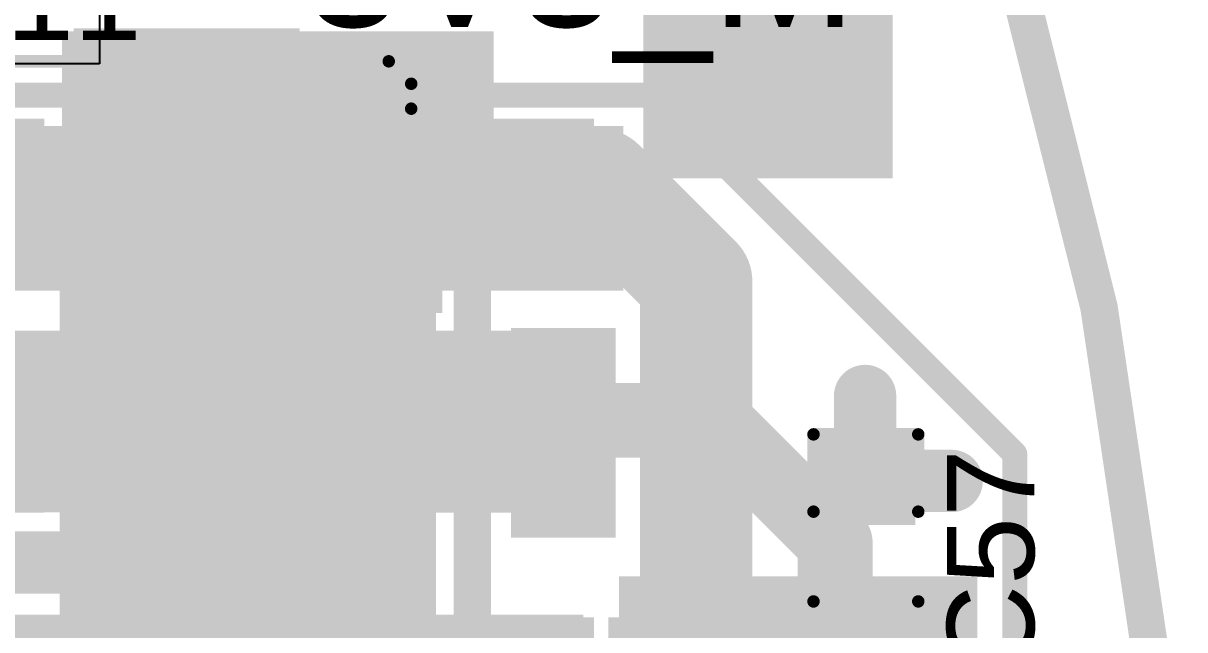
# Model space of a CAD drawing. Header units: millimetres. Extents: x -1.41 to 1.41, y -0.13 to 2.68.
# Drawn here: x 0.9395 to 1.4051, y 1.423 to 1.6663 of the extents above; entities that cross this region are included whole.
import ezdxf

# ---------------------------------------------------------------- set-up
doc = ezdxf.new("R2010")
doc.units = ezdxf.units.MM
doc.header["$MEASUREMENT"] = 0
for name, color, linetype in [('BottomLayer', 5, 'Continuous'), ('BottomPaste', 16, 'Continuous'), ('BottomSolder', 6, 'Continuous'), ('Mechanical2', 216, 'Continuous'), ('MultiLayer', 9, 'Continuous'), ('PadHoleLayer', 156, 'Continuous'), ('TopLayer', 1, 'Continuous'), ('TopOverlay', 2, 'Continuous'), ('TopPaste', 8, 'Continuous'), ('TopSolder', 216, 'Continuous'), ('ViaHoleLayer', 16, 'Continuous')]:
    doc.layers.add(name, color=color, linetype=linetype)
doc.styles.add('Arial', font='', dxfattribs={"height": 0.2})
doc.styles.get('Arial').set_extended_font_data('Arial')

# ---------------------------------------------------------------- blocks, each defined once
blk = doc.blocks.new('X6521WVS_2_04H_C60D74_3')
at = {"layer": 'TopLayer'}
for points in [[(-0.175, 0.16535), (-0.125, 0.16535), (-0.125, 0.05512), (-0.175, 0.05512)], [(-0.075, 0.16535), (-0.025, 0.16535), (-0.025, 0.05512), (-0.075, 0.05512)], [(0.025, 0.16535), (0.075, 0.16535), (0.075, 0.05512), (0.025, 0.05512)], [(0.125, 0.16535), (0.175, 0.16535), (0.175, 0.05512), (0.125, 0.05512)], [(-0.175, -0.05512), (-0.125, -0.05512), (-0.125, -0.16535), (-0.175, -0.16535)], [(-0.075, -0.05512), (-0.025, -0.05512), (-0.025, -0.16535), (-0.075, -0.16535)], [(0.025, -0.05512), (0.075, -0.05512), (0.075, -0.16535), (0.025, -0.16535)], [(0.125, -0.05512), (0.175, -0.05512), (0.175, -0.16535), (0.125, -0.16535)]]:
    blk.add_hatch(color=1, dxfattribs=at).paths.add_polyline_path(points)
at = {"layer": 'TopOverlay'}
for points in [[(-0.171, -0.05315), (-0.128, -0.05315), (-0.128, -0.03615), (-0.171, -0.03615)], [(-0.193, -0.12315), (-0.186, -0.12315), (-0.186, -0.11315), (-0.193, -0.11315)]]:
    blk.add_hatch(color=2, dxfattribs=at).paths.add_polyline_path(points)
at = {"layer": 'TopPaste'}
for points in [[(-0.175, 0.16535), (-0.125, 0.16535), (-0.125, 0.05512), (-0.175, 0.05512)], [(-0.075, 0.16535), (-0.025, 0.16535), (-0.025, 0.05512), (-0.075, 0.05512)], [(0.025, 0.16535), (0.075, 0.16535), (0.075, 0.05512), (0.025, 0.05512)], [(0.125, 0.16535), (0.175, 0.16535), (0.175, 0.05512), (0.125, 0.05512)], [(-0.175, -0.05512), (-0.125, -0.05512), (-0.125, -0.16535), (-0.175, -0.16535)], [(-0.075, -0.05512), (-0.025, -0.05512), (-0.025, -0.16535), (-0.075, -0.16535)], [(0.025, -0.05512), (0.075, -0.05512), (0.075, -0.16535), (0.025, -0.16535)], [(0.125, -0.05512), (0.175, -0.05512), (0.175, -0.16535), (0.125, -0.16535)]]:
    blk.add_hatch(color=8, dxfattribs=at).paths.add_polyline_path(points)
at = {"layer": 'TopSolder'}
for points in [[(-0.179, 0.16935), (-0.121, 0.16935), (-0.121, 0.05112), (-0.179, 0.05112)], [(-0.079, 0.16935), (-0.021, 0.16935), (-0.021, 0.05112), (-0.079, 0.05112)], [(0.021, 0.16935), (0.079, 0.16935), (0.079, 0.05112), (0.021, 0.05112)], [(0.121, 0.16935), (0.179, 0.16935), (0.179, 0.05112), (0.121, 0.05112)], [(-0.179, -0.05112), (-0.121, -0.05112), (-0.121, -0.16935), (-0.179, -0.16935)], [(-0.079, -0.05112), (-0.021, -0.05112), (-0.021, -0.16935), (-0.079, -0.16935)], [(0.021, -0.05112), (0.079, -0.05112), (0.079, -0.16935), (0.021, -0.16935)], [(0.121, -0.05112), (0.179, -0.05112), (0.179, -0.16935), (0.121, -0.16935)]]:
    blk.add_hatch(color=216, dxfattribs=at).paths.add_polyline_path(points)
at = {"layer": 'TopOverlay', "const_width": 0.005}
for points in [[(-0.202, 0.087), (-0.193, 0.096)], [(-0.183, 0.096), (-0.193, 0.096)], [(0.193, 0.096), (0.183, 0.096)], [(0.202, 0.087), (0.193, 0.096)], [(-0.202, -0.087), (-0.202, 0.087)], [(0.202, -0.087), (0.202, 0.087)], [(-0.193, -0.096), (-0.202, -0.087)], [(0.193, -0.096), (0.202, -0.087)], [(-0.183, -0.096), (-0.193, -0.096)], [(0.193, -0.096), (0.183, -0.096)], [(-0.193, -0.128), (-0.193, -0.108)], [(-0.183, -0.118), (-0.193, -0.108)], [(-0.193, -0.128), (-0.183, -0.118)]]:
    blk.add_lwpolyline(points, dxfattribs=at)
at = {"layer": 'TopOverlay', "const_width": 0.0025}
for points in [[(-0.19425, 0.096, 1), (-0.19175, 0.096, 1)], [(-0.19425, 0.096, 1), (-0.19175, 0.096, 1)], [(-0.18425, 0.096, 1), (-0.18175, 0.096, 1)], [(0.18175, 0.096, 1), (0.18425, 0.096, 1)], [(0.19175, 0.096, 1), (0.19425, 0.096, 1)], [(0.19175, 0.096, 1), (0.19425, 0.096, 1)], [(-0.20325, 0.087, 1), (-0.20075, 0.087, 1)], [(-0.20325, 0.087, 1), (-0.20075, 0.087, 1)], [(0.20075, 0.087, 1), (0.20325, 0.087, 1)], [(0.20075, 0.087, 1), (0.20325, 0.087, 1)], [(-0.20325, -0.087, 1), (-0.20075, -0.087, 1)], [(-0.20325, -0.087, 1), (-0.20075, -0.087, 1)], [(0.20075, -0.087, 1), (0.20325, -0.087, 1)], [(0.20075, -0.087, 1), (0.20325, -0.087, 1)], [(-0.19425, -0.096, 1), (-0.19175, -0.096, 1)], [(-0.19425, -0.096, 1), (-0.19175, -0.096, 1)], [(-0.18425, -0.096, 1), (-0.18175, -0.096, 1)], [(0.18175, -0.096, 1), (0.18425, -0.096, 1)], [(0.19175, -0.096, 1), (0.19425, -0.096, 1)], [(0.19175, -0.096, 1), (0.19425, -0.096, 1)], [(-0.19425, -0.108, 1), (-0.19175, -0.108, 1)], [(-0.19425, -0.108, 1), (-0.19175, -0.108, 1)], [(-0.18425, -0.118, 1), (-0.18175, -0.118, 1)], [(-0.18425, -0.118, 1), (-0.18175, -0.118, 1)], [(-0.19425, -0.128, 1), (-0.19175, -0.128, 1)], [(-0.19425, -0.128, 1), (-0.19175, -0.128, 1)]]:
    blk.add_lwpolyline(points, format="xyb", close=True, dxfattribs=at)
blk = doc.blocks.new('R__0603_B_33')
at = {"layer": 'BottomLayer'}
for points in [[(-0.045, -0.0175), (-0.045, 0.0175), (-0.015, 0.0175), (-0.015, -0.0175)], [(0.015, -0.0175), (0.015, 0.0175), (0.045, 0.0175), (0.045, -0.0175)]]:
    blk.add_hatch(color=5, dxfattribs=at).paths.add_polyline_path(points)
at = {"layer": 'BottomPaste'}
for points in [[(-0.045, -0.0175), (-0.045, 0.0175), (-0.015, 0.0175), (-0.015, -0.0175)], [(0.015, -0.0175), (0.015, 0.0175), (0.045, 0.0175), (0.045, -0.0175)]]:
    blk.add_hatch(color=16, dxfattribs=at).paths.add_polyline_path(points)
at = {"layer": 'BottomSolder'}
for points in [[(-0.049, -0.0215), (-0.049, 0.0215), (-0.011, 0.0215), (-0.011, -0.0215)], [(0.011, -0.0215), (0.011, 0.0215), (0.049, 0.0215), (0.049, -0.0215)]]:
    blk.add_hatch(color=6, dxfattribs=at).paths.add_polyline_path(points)
blk = doc.blocks.new('SOD_128_B_49')
at = {"layer": 'BottomLayer'}
for points in [[(-0.11417, 0.04134), (-0.05906, 0.04134), (-0.05906, -0.04134), (-0.11417, -0.04134)], [(0.05906, 0.04134), (0.11417, 0.04134), (0.11417, -0.04134), (0.05906, -0.04134)]]:
    blk.add_hatch(color=5, dxfattribs=at).paths.add_polyline_path(points)
at = {"layer": 'BottomPaste'}
for points in [[(-0.11417, 0.04134), (-0.05906, 0.04134), (-0.05906, -0.04134), (-0.11417, -0.04134)], [(0.05906, 0.04134), (0.11417, 0.04134), (0.11417, -0.04134), (0.05906, -0.04134)]]:
    blk.add_hatch(color=16, dxfattribs=at).paths.add_polyline_path(points)
at = {"layer": 'BottomSolder'}
for points in [[(-0.11817, 0.04534), (-0.05506, 0.04534), (-0.05506, -0.04534), (-0.11817, -0.04534)], [(0.05506, 0.04534), (0.11817, 0.04534), (0.11817, -0.04534), (0.05506, -0.04534)]]:
    blk.add_hatch(color=6, dxfattribs=at).paths.add_polyline_path(points)
blk = doc.blocks.new('C___0603_112')
at = {"layer": 'TopLayer'}
for points in [[(-0.015, 0.0175), (-0.015, -0.0175), (-0.045, -0.0175), (-0.045, 0.0175)], [(0.045, 0.0175), (0.045, -0.0175), (0.015, -0.0175), (0.015, 0.0175)]]:
    blk.add_hatch(color=1, dxfattribs=at).paths.add_polyline_path(points)
at = {"layer": 'TopPaste'}
for points in [[(-0.015, 0.0175), (-0.015, -0.0175), (-0.045, -0.0175), (-0.045, 0.0175)], [(0.045, 0.0175), (0.045, -0.0175), (0.015, -0.0175), (0.015, 0.0175)]]:
    blk.add_hatch(color=8, dxfattribs=at).paths.add_polyline_path(points)
at = {"layer": 'TopSolder'}
for points in [[(-0.01264, 0.01986), (-0.01264, -0.01986), (-0.04736, -0.01986), (-0.04736, 0.01986)], [(0.04736, 0.01986), (0.04736, -0.01986), (0.01264, -0.01986), (0.01264, 0.01986)]]:
    blk.add_hatch(color=216, dxfattribs=at).paths.add_polyline_path(points)
at = {"layer": 'TopOverlay', "const_width": 0.005}
for points in [[(-0.049, 0.021), (-0.049, -0.021)], [(-0.049, 0.021), (-0.018, 0.021)], [(0.018, 0.021), (0.049, 0.021)], [(0.049, 0.021), (0.049, -0.021)], [(-0.049, -0.021), (-0.018, -0.021)], [(0.018, -0.021), (0.049, -0.021)]]:
    blk.add_lwpolyline(points, dxfattribs=at)
at = {"layer": 'TopOverlay', "const_width": 0.0025}
for points in [[(-0.05025, 0.021, 1), (-0.04775, 0.021, 1)], [(-0.05025, 0.021, 1), (-0.04775, 0.021, 1)], [(-0.01925, 0.021, 1), (-0.01675, 0.021, 1)], [(0.01675, 0.021, 1), (0.01925, 0.021, 1)], [(0.04775, 0.021, 1), (0.05025, 0.021, 1)], [(0.04775, 0.021, 1), (0.05025, 0.021, 1)], [(-0.05025, -0.021, 1), (-0.04775, -0.021, 1)], [(-0.05025, -0.021, 1), (-0.04775, -0.021, 1)], [(-0.01925, -0.021, 1), (-0.01675, -0.021, 1)], [(0.01675, -0.021, 1), (0.01925, -0.021, 1)], [(0.04775, -0.021, 1), (0.05025, -0.021, 1)], [(0.04775, -0.021, 1), (0.05025, -0.021, 1)]]:
    blk.add_lwpolyline(points, format="xyb", close=True, dxfattribs=at)
blk = doc.blocks.new('B4B_XH_A_LF__SN__B_126')
at = {"layer": 'BottomLayer'}
blk.add_hatch(color=5, dxfattribs=at).paths.add_polyline_path([(-0.0313, 0.0313), (0.0313, 0.0313), (0.0313, -0.0313), (-0.0313, -0.0313)])
h = blk.add_hatch(color=5, dxfattribs=at)
edge = h.paths.add_edge_path()
edge.add_arc((0.09843, 0), 0.0313, 0, 360)
h = blk.add_hatch(color=5, dxfattribs=at)
edge = h.paths.add_edge_path()
edge.add_arc((0.19685, 0), 0.0313, 0, 360)
h = blk.add_hatch(color=5, dxfattribs=at)
edge = h.paths.add_edge_path()
edge.add_arc((0.29528, 0), 0.0313, 0, 360)
at = {"layer": 'BottomSolder'}
blk.add_hatch(color=6, dxfattribs=at).paths.add_polyline_path([(-0.0353, 0.0353), (0.0353, 0.0353), (0.0353, -0.0353), (-0.0353, -0.0353)])
h = blk.add_hatch(color=6, dxfattribs=at)
edge = h.paths.add_edge_path()
edge.add_arc((0.09843, 0), 0.0353, 0, 360)
h = blk.add_hatch(color=6, dxfattribs=at)
edge = h.paths.add_edge_path()
edge.add_arc((0.19685, 0), 0.0353, 0, 360)
h = blk.add_hatch(color=6, dxfattribs=at)
edge = h.paths.add_edge_path()
edge.add_arc((0.29528, 0), 0.0353, 0, 360)
at = {"layer": 'MultiLayer'}
blk.add_hatch(color=9, dxfattribs=at).paths.add_polyline_path([(-0.0313, 0.0313), (0.0313, 0.0313), (0.0313, -0.0313), (-0.0313, -0.0313)])
h = blk.add_hatch(color=9, dxfattribs=at)
edge = h.paths.add_edge_path()
edge.add_arc((0.09843, 0), 0.0313, 0, 360)
h = blk.add_hatch(color=9, dxfattribs=at)
edge = h.paths.add_edge_path()
edge.add_arc((0.19685, 0), 0.0313, 0, 360)
h = blk.add_hatch(color=9, dxfattribs=at)
edge = h.paths.add_edge_path()
edge.add_arc((0.29528, 0), 0.0313, 0, 360)
at = {"layer": 'PadHoleLayer'}
h = blk.add_hatch(color=156, dxfattribs=at)
edge = h.paths.add_edge_path()
edge.add_arc((0, 0), 0.02087, 0, 360)
h = blk.add_hatch(color=156, dxfattribs=at)
edge = h.paths.add_edge_path()
edge.add_arc((0.09843, 0), 0.02087, 0, 360)
h = blk.add_hatch(color=156, dxfattribs=at)
edge = h.paths.add_edge_path()
edge.add_arc((0.19685, 0), 0.02087, 0, 360)
h = blk.add_hatch(color=156, dxfattribs=at)
edge = h.paths.add_edge_path()
edge.add_arc((0.29528, 0), 0.02087, 0, 360)
at = {"layer": 'TopLayer'}
blk.add_hatch(color=1, dxfattribs=at).paths.add_polyline_path([(-0.0313, 0.0313), (0.0313, 0.0313), (0.0313, -0.0313), (-0.0313, -0.0313)])
h = blk.add_hatch(color=1, dxfattribs=at)
edge = h.paths.add_edge_path()
edge.add_arc((0.09843, 0), 0.0313, 0, 360)
h = blk.add_hatch(color=1, dxfattribs=at)
edge = h.paths.add_edge_path()
edge.add_arc((0.19685, 0), 0.0313, 0, 360)
h = blk.add_hatch(color=1, dxfattribs=at)
edge = h.paths.add_edge_path()
edge.add_arc((0.29528, 0), 0.0313, 0, 360)
at = {"layer": 'TopSolder'}
blk.add_hatch(color=216, dxfattribs=at).paths.add_polyline_path([(-0.0353, 0.0353), (0.0353, 0.0353), (0.0353, -0.0353), (-0.0353, -0.0353)])
h = blk.add_hatch(color=216, dxfattribs=at)
edge = h.paths.add_edge_path()
edge.add_arc((0.09843, 0), 0.0353, 0, 360)
h = blk.add_hatch(color=216, dxfattribs=at)
edge = h.paths.add_edge_path()
edge.add_arc((0.19685, 0), 0.0353, 0, 360)
h = blk.add_hatch(color=216, dxfattribs=at)
edge = h.paths.add_edge_path()
edge.add_arc((0.29528, 0), 0.0353, 0, 360)
blk = doc.blocks.new('TEST_POINT_132')
at = {"layer": 'TopLayer'}
blk.add_hatch(color=1, dxfattribs=at).paths.add_polyline_path([(0.015, 0.03), (-0.015, 0.03), (-0.03, 0.015), (-0.03, -0.015), (-0.015, -0.03), (0.015, -0.03), (0.03, -0.015), (0.03, 0.015)])
at = {"layer": 'TopPaste'}
blk.add_hatch(color=8, dxfattribs=at).paths.add_polyline_path([(0.015, 0.03), (-0.015, 0.03), (-0.03, 0.015), (-0.03, -0.015), (-0.015, -0.03), (0.015, -0.03), (0.03, -0.015), (0.03, 0.015)])
at = {"layer": 'TopSolder'}
blk.add_hatch(color=216, dxfattribs=at).paths.add_polyline_path([(0.017, 0.034), (-0.017, 0.034), (-0.034, 0.017), (-0.034, -0.017), (-0.017, -0.034), (0.017, -0.034), (0.034, -0.017), (0.034, 0.017)])
at = {"layer": 'TopOverlay', "const_width": 0.00787}
for points in [[(-0.037, 0.017), (-0.017, 0.037)], [(-0.017, 0.037), (0.017, 0.037)], [(-0.017, 0.037), (0.017, 0.037)], [(0.017, 0.037), (0.037, 0.017)], [(-0.037, -0.017), (-0.037, 0.017)], [(0.037, -0.017), (0.037, 0.017)], [(-0.037, -0.017), (-0.017, -0.037)], [(0.017, -0.037), (0.037, -0.017)], [(-0.017, -0.037), (0.017, -0.037)], [(-0.017, -0.037), (0.017, -0.037)]]:
    blk.add_lwpolyline(points, dxfattribs=at)
at = {"layer": 'TopOverlay', "const_width": 0.00394}
for points in [[(-0.01897, 0.037, 1), (-0.01503, 0.037, 1)], [(-0.01897, 0.037, 1), (-0.01503, 0.037, 1)], [(-0.01897, 0.037, 1), (-0.01503, 0.037, 1)], [(0.01503, 0.037, 1), (0.01897, 0.037, 1)], [(0.01503, 0.037, 1), (0.01897, 0.037, 1)], [(0.01503, 0.037, 1), (0.01897, 0.037, 1)], [(-0.03897, 0.017, 1), (-0.03503, 0.017, 1)], [(-0.03897, 0.017, 1), (-0.03503, 0.017, 1)], [(0.03503, 0.017, 1), (0.03897, 0.017, 1)], [(0.03503, 0.017, 1), (0.03897, 0.017, 1)], [(-0.03897, -0.017, 1), (-0.03503, -0.017, 1)], [(-0.03897, -0.017, 1), (-0.03503, -0.017, 1)], [(0.03503, -0.017, 1), (0.03897, -0.017, 1)], [(0.03503, -0.017, 1), (0.03897, -0.017, 1)], [(-0.01897, -0.037, 1), (-0.01503, -0.037, 1)], [(-0.01897, -0.037, 1), (-0.01503, -0.037, 1)], [(-0.01897, -0.037, 1), (-0.01503, -0.037, 1)], [(0.01503, -0.037, 1), (0.01897, -0.037, 1)], [(0.01503, -0.037, 1), (0.01897, -0.037, 1)], [(0.01503, -0.037, 1), (0.01897, -0.037, 1)]]:
    blk.add_lwpolyline(points, format="xyb", close=True, dxfattribs=at)

msp = doc.modelspace()

# ---------------------------------------------------------------- hatches: boundary and pattern name
at = {"layer": 'BottomLayer'}
for points in [[(1.188, 1.604), (1.288, 1.604), (1.288, 1.699), (1.188, 1.699)], [(0.955, 1.603), (1.128, 1.603), (1.128, 1.663), (0.955, 1.663)], [(1.105, 1.587), (0.954, 1.587), (0.954, 1.423), (1.105, 1.423)], [(1.135, 1.46), (1.177, 1.46), (1.177, 1.544), (1.135, 1.544)]]:
    msp.add_hatch(color=5, dxfattribs=at).paths.add_polyline_path(points)
h = msp.add_hatch(color=5, dxfattribs=at)
edge = h.paths.add_edge_path()
edge.add_arc((1.23629, 1.65337), 0.01181, 0, 360)
h = msp.add_hatch(color=5, dxfattribs=at)
edge = h.paths.add_edge_path()
edge.add_arc((1.272, 1.617), 0.01181, 0, 360)
h = msp.add_hatch(color=5, dxfattribs=at)
edge = h.paths.add_edge_path()
edge.add_arc((1.15, 1.529), 0.01181, 0, 360)
h = msp.add_hatch(color=5, dxfattribs=at)
edge = h.paths.add_edge_path()
edge.add_arc((1.27697, 1.51678), 0.01181, 0, 360)
h = msp.add_hatch(color=5, dxfattribs=at)
edge = h.paths.add_edge_path()
edge.add_arc((1.15, 1.503), 0.01181, 0, 360)
h = msp.add_hatch(color=5, dxfattribs=at)
edge = h.paths.add_edge_path()
edge.add_arc((1.15, 1.503), 0.01181, 0, 360)
h = msp.add_hatch(color=5, dxfattribs=at)
edge = h.paths.add_edge_path()
edge.add_arc((1.31169, 1.48269), 0.01181, 0, 360)
h = msp.add_hatch(color=5, dxfattribs=at)
edge = h.paths.add_edge_path()
edge.add_arc((1.15, 1.477), 0.01181, 0, 360)
h = msp.add_hatch(color=5, dxfattribs=at)
edge = h.paths.add_edge_path()
edge.add_arc((0.983, 1.45), 0.01181, 0, 360)
at = {"layer": 'BottomSolder'}
h = msp.add_hatch(color=6, dxfattribs=at)
edge = h.paths.add_edge_path()
edge.add_arc((1.23629, 1.65337), 0.00591, 0, 360)
h = msp.add_hatch(color=6, dxfattribs=at)
edge = h.paths.add_edge_path()
edge.add_arc((1.272, 1.617), 0.00591, 0, 360)
h = msp.add_hatch(color=6, dxfattribs=at)
edge = h.paths.add_edge_path()
edge.add_arc((1.15, 1.529), 0.00591, 0, 360)
h = msp.add_hatch(color=6, dxfattribs=at)
edge = h.paths.add_edge_path()
edge.add_arc((1.27697, 1.51678), 0.00591, 0, 360)
h = msp.add_hatch(color=6, dxfattribs=at)
edge = h.paths.add_edge_path()
edge.add_arc((1.15, 1.503), 0.00591, 0, 360)
h = msp.add_hatch(color=6, dxfattribs=at)
edge = h.paths.add_edge_path()
edge.add_arc((1.15, 1.503), 0.00591, 0, 360)
h = msp.add_hatch(color=6, dxfattribs=at)
edge = h.paths.add_edge_path()
edge.add_arc((1.31169, 1.48269), 0.00591, 0, 360)
h = msp.add_hatch(color=6, dxfattribs=at)
edge = h.paths.add_edge_path()
edge.add_arc((1.15, 1.477), 0.00591, 0, 360)
h = msp.add_hatch(color=6, dxfattribs=at)
edge = h.paths.add_edge_path()
edge.add_arc((0.983, 1.45), 0.00591, 0, 360)
at = {"layer": 'TopLayer'}
h = msp.add_hatch(color=1, dxfattribs=at)
edge = h.paths.add_edge_path()
edge.add_arc((1.23629, 1.65337), 0.01181, 0, 360)
h = msp.add_hatch(color=1, dxfattribs=at)
edge = h.paths.add_edge_path()
edge.add_arc((1.272, 1.617), 0.01181, 0, 360)
for points in [[(0.754, 1.625), (0.754, 1.559), (1.18, 1.559), (1.18, 1.625)], [(0.794, 1.47004), (1.166, 1.47004), (1.166, 1.543), (0.794, 1.543)], [(1.17829, 1.36437), (1.322, 1.36437), (1.322, 1.44437), (1.17829, 1.44437)], [(0.744, 1.429), (0.744, 1.359), (1.164, 1.359), (1.164, 1.429)]]:
    msp.add_hatch(color=1, dxfattribs=at).paths.add_polyline_path(points)
h = msp.add_hatch(color=1, dxfattribs=at)
edge = h.paths.add_edge_path()
edge.add_arc((1.15, 1.529), 0.01181, 0, 360)
h = msp.add_hatch(color=1, dxfattribs=at)
edge = h.paths.add_edge_path()
edge.add_arc((1.27697, 1.51678), 0.01181, 0, 360)
h = msp.add_hatch(color=1, dxfattribs=at)
edge = h.paths.add_edge_path()
edge.add_arc((1.15, 1.503), 0.01181, 0, 360)
h = msp.add_hatch(color=1, dxfattribs=at)
edge = h.paths.add_edge_path()
edge.add_arc((1.15, 1.503), 0.01181, 0, 360)
h = msp.add_hatch(color=1, dxfattribs=at)
edge = h.paths.add_edge_path()
edge.add_arc((1.31169, 1.48269), 0.01181, 0, 360)
h = msp.add_hatch(color=1, dxfattribs=at)
edge = h.paths.add_edge_path()
edge.add_arc((1.15, 1.477), 0.01181, 0, 360)
h = msp.add_hatch(color=1, dxfattribs=at)
edge = h.paths.add_edge_path()
edge.add_arc((0.983, 1.45), 0.01181, 0, 360)
at = {"layer": 'TopSolder'}
h = msp.add_hatch(color=216, dxfattribs=at)
edge = h.paths.add_edge_path()
edge.add_arc((1.23629, 1.65337), 0.00591, 0, 360)
h = msp.add_hatch(color=216, dxfattribs=at)
edge = h.paths.add_edge_path()
edge.add_arc((1.272, 1.617), 0.00591, 0, 360)
h = msp.add_hatch(color=216, dxfattribs=at)
edge = h.paths.add_edge_path()
edge.add_arc((1.15, 1.529), 0.00591, 0, 360)
h = msp.add_hatch(color=216, dxfattribs=at)
edge = h.paths.add_edge_path()
edge.add_arc((1.27697, 1.51678), 0.00591, 0, 360)
h = msp.add_hatch(color=216, dxfattribs=at)
edge = h.paths.add_edge_path()
edge.add_arc((1.15, 1.503), 0.00591, 0, 360)
h = msp.add_hatch(color=216, dxfattribs=at)
edge = h.paths.add_edge_path()
edge.add_arc((1.15, 1.503), 0.00591, 0, 360)
h = msp.add_hatch(color=216, dxfattribs=at)
edge = h.paths.add_edge_path()
edge.add_arc((1.31169, 1.48269), 0.00591, 0, 360)
h = msp.add_hatch(color=216, dxfattribs=at)
edge = h.paths.add_edge_path()
edge.add_arc((1.15, 1.477), 0.00591, 0, 360)
h = msp.add_hatch(color=216, dxfattribs=at)
edge = h.paths.add_edge_path()
edge.add_arc((0.983, 1.45), 0.00591, 0, 360)
at = {"layer": 'ViaHoleLayer'}
h = msp.add_hatch(color=16, dxfattribs=at)
edge = h.paths.add_edge_path()
edge.add_arc((1.23629, 1.65337), 0.00591, 0, 360)
h = msp.add_hatch(color=16, dxfattribs=at)
edge = h.paths.add_edge_path()
edge.add_arc((1.272, 1.617), 0.00591, 0, 360)
h = msp.add_hatch(color=16, dxfattribs=at)
edge = h.paths.add_edge_path()
edge.add_arc((1.15, 1.529), 0.00591, 0, 360)
h = msp.add_hatch(color=16, dxfattribs=at)
edge = h.paths.add_edge_path()
edge.add_arc((1.27697, 1.51678), 0.00591, 0, 360)
h = msp.add_hatch(color=16, dxfattribs=at)
edge = h.paths.add_edge_path()
edge.add_arc((1.15, 1.503), 0.00591, 0, 360)
h = msp.add_hatch(color=16, dxfattribs=at)
edge = h.paths.add_edge_path()
edge.add_arc((1.15, 1.503), 0.00591, 0, 360)
h = msp.add_hatch(color=16, dxfattribs=at)
edge = h.paths.add_edge_path()
edge.add_arc((1.31169, 1.48269), 0.00591, 0, 360)
h = msp.add_hatch(color=16, dxfattribs=at)
edge = h.paths.add_edge_path()
edge.add_arc((1.15, 1.477), 0.00591, 0, 360)
h = msp.add_hatch(color=16, dxfattribs=at)
edge = h.paths.add_edge_path()
edge.add_arc((0.983, 1.45), 0.00591, 0, 360)

# ---------------------------------------------------------------- linework, layer by layer
at = {"layer": 'BottomLayer'}
for points, const_width in [([(1.0415, 1.633), (1.097, 1.633)], 0.015), ([(1.097, 1.633), (1.1195, 1.6105)], 0.015), ([(1.0415, 1.633), (1.094, 1.633)], 0.012), ([(1.049, 1.633), (1.09111, 1.633)], 0.01), ([(1.09111, 1.62639), (1.09111, 1.633)], 0.01), ([(1.094, 1.633), (1.118, 1.609)], 0.012), ([(1.09111, 1.62639), (1.0985, 1.619)], 0.01), ([(1.0985, 1.619), (1.11414, 1.619)], 0.01), ([(1.1195, 1.4155), (1.1195, 1.6105)], 0.015), ([(0.968, 1.583), (1.0405, 1.5105)], 0.008), ([(1.15, 1.507), (1.216, 1.507)], 0.03), ([(1.216, 1.507), (1.265, 1.458)], 0.03), ([(1.0405, 1.5075), (1.0405, 1.5105)], 0.008), ([(1.265, 1.34994), (1.265, 1.458)], 0.03)]:
    msp.add_lwpolyline(points, dxfattribs=dict(at, const_width=const_width))
for points, const_width in [([(1.03775, 1.633, 1), (1.04525, 1.633, 1)], 0.0075), ([(1.09325, 1.633, 1), (1.10075, 1.633, 1)], 0.0075), ([(1.09325, 1.633, 1), (1.10075, 1.633, 1)], 0.0075), ([(1.0385, 1.633, 1), (1.0445, 1.633, 1)], 0.006), ([(1.0465, 1.633, 1), (1.0515, 1.633, 1)], 0.005), ([(1.08861, 1.633, 1), (1.09361, 1.633, 1)], 0.005), ([(1.08861, 1.633, 1), (1.09361, 1.633, 1)], 0.005), ([(1.091, 1.633, 1), (1.097, 1.633, 1)], 0.006), ([(1.091, 1.633, 1), (1.097, 1.633, 1)], 0.006), ([(1.08861, 1.62639, 1), (1.09361, 1.62639, 1)], 0.005), ([(1.08861, 1.62639, 1), (1.09361, 1.62639, 1)], 0.005), ([(1.096, 1.619, 1), (1.101, 1.619, 1)], 0.005), ([(1.096, 1.619, 1), (1.101, 1.619, 1)], 0.005), ([(1.11164, 1.619, 1), (1.11664, 1.619, 1)], 0.005), ([(1.11575, 1.6105, 1), (1.12325, 1.6105, 1)], 0.0075), ([(1.11575, 1.6105, 1), (1.12325, 1.6105, 1)], 0.0075), ([(1.115, 1.609, 1), (1.121, 1.609, 1)], 0.006), ([(0.966, 1.583, 1), (0.97, 1.583, 1)], 0.004), ([(1.1425, 1.507, 1), (1.1575, 1.507, 1)], 0.015), ([(1.2085, 1.507, 1), (1.2235, 1.507, 1)], 0.015), ([(1.2085, 1.507, 1), (1.2235, 1.507, 1)], 0.015), ([(1.0385, 1.5105, 1), (1.0425, 1.5105, 1)], 0.004), ([(1.0385, 1.5105, 1), (1.0425, 1.5105, 1)], 0.004), ([(1.0385, 1.5075, 1), (1.0425, 1.5075, 1)], 0.004), ([(1.2575, 1.458, 1), (1.2725, 1.458, 1)], 0.015), ([(1.2575, 1.458, 1), (1.2725, 1.458, 1)], 0.015)]:
    msp.add_lwpolyline(points, format="xyb", close=True, dxfattribs=dict(at, const_width=const_width))
at = {"layer": 'Mechanical2', "const_width": 0.015}
msp.add_lwpolyline([(1.39764, 1.27953, 1), (-1.39764, 1.27953, 1)], format="xyb", close=True, dxfattribs=at)
at = {"layer": 'TopLayer'}
for p, q in [((0.97, 1.712), (0.97, 1.65)), ((0.97, 1.65), (0.903, 1.65))]:
    msp.add_line(p, q, dxfattribs=at)
for points, const_width in [([(0.74237, 1.63737), (1.19314, 1.63737)], 0.01), ([(1.19314, 1.63737), (1.337, 1.49351)], 0.01), ([(0.9, 1.599), (1.10924, 1.599)], 0.045), ([(1.1705, 1.6015), (1.20929, 1.56271)], 0.045), ([(1.1117, 1.59653), (1.11874, 1.5895)], 0.045), ([(1.10924, 1.599), (1.1117, 1.59653)], 0.022), ([(1.20929, 1.39265), (1.20929, 1.56271)], 0.045), ([(1.27697, 1.48269), (1.27697, 1.51678)], 0.025), ([(0.88876, 1.499), (1.10924, 1.499)], 0.022), ([(1.2776, 1.48269), (1.31169, 1.48269)], 0.025), ([(1.337, 1.015), (1.337, 1.49351)], 0.01), ([(1.27729, 1.48237), (1.2776, 1.48269)], 0.022), ([(0.872, 1.45), (0.983, 1.45)], 0.025)]:
    msp.add_lwpolyline(points, dxfattribs=dict(at, const_width=const_width))
for points, const_width in [([(1.19064, 1.63737, 1), (1.19564, 1.63737, 1)], 0.005), ([(1.19064, 1.63737, 1), (1.19564, 1.63737, 1)], 0.005), ([(1.09799, 1.599, 1), (1.12049, 1.599, 1)], 0.0225), ([(1.15925, 1.6015, 1), (1.18175, 1.6015, 1)], 0.0225), ([(1.10045, 1.59653, 1), (1.12295, 1.59653, 1)], 0.0225), ([(1.10749, 1.5895, 1), (1.12999, 1.5895, 1)], 0.0225), ([(1.10374, 1.599, 1), (1.11474, 1.599, 1)], 0.011), ([(1.1062, 1.59653, 1), (1.1172, 1.59653, 1)], 0.011), ([(1.19804, 1.56271, 1), (1.22054, 1.56271, 1)], 0.0225), ([(1.19804, 1.56271, 1), (1.22054, 1.56271, 1)], 0.0225), ([(1.27072, 1.51678, 1), (1.28322, 1.51678, 1)], 0.0125), ([(1.10374, 1.499, 1), (1.11474, 1.499, 1)], 0.011), ([(1.27072, 1.48269, 1), (1.28322, 1.48269, 1)], 0.0125), ([(1.27135, 1.48269, 1), (1.28385, 1.48269, 1)], 0.0125), ([(1.30544, 1.48269, 1), (1.31794, 1.48269, 1)], 0.0125), ([(1.3345, 1.49351, 1), (1.3395, 1.49351, 1)], 0.005), ([(1.3345, 1.49351, 1), (1.3395, 1.49351, 1)], 0.005), ([(1.27179, 1.48237, 1), (1.28279, 1.48237, 1)], 0.011), ([(1.2721, 1.48269, 1), (1.2831, 1.48269, 1)], 0.011), ([(0.97675, 1.45, 1), (0.98925, 1.45, 1)], 0.0125)]:
    msp.add_lwpolyline(points, format="xyb", close=True, dxfattribs=dict(at, const_width=const_width))

# ---------------------------------------------------------------- block references
msp.add_blockref('TEST_POINT_132', (1.23629, 1.65337))
for name, p, rotation in [('SOD_128_B_49', (1.005, 1.54604), 90), ('X6521WVS_2_04H_C60D74_3', (0.999, 1.449), 270), ('R__0603_B_33', (1.086, 1.599), 90), ('C___0603_112', (1.27729, 1.45237), 90), ('B4B_XH_A_LF__SN__B_126', (1.20929, 1.39265), 270)]:
    msp.add_blockref(name, p, dxfattribs=dict(rotation=rotation))

# ---------------------------------------------------------------- texts
at = {"layer": 'TopOverlay', "style": 'Arial'}
for s, height, rotation, p in [('3V3_M', 0.05, 360, (1.05227, 1.66483)), ('C57', 0.035, 90, (1.34478, 1.40572))]:
    msp.add_text(s, height=height, rotation=rotation, dxfattribs=at).set_placement(p)
msp.add_text('J11', height=0.035, dxfattribs=at).set_placement((0.9081, 1.65951))

doc.saveas('drawing.dxf')
